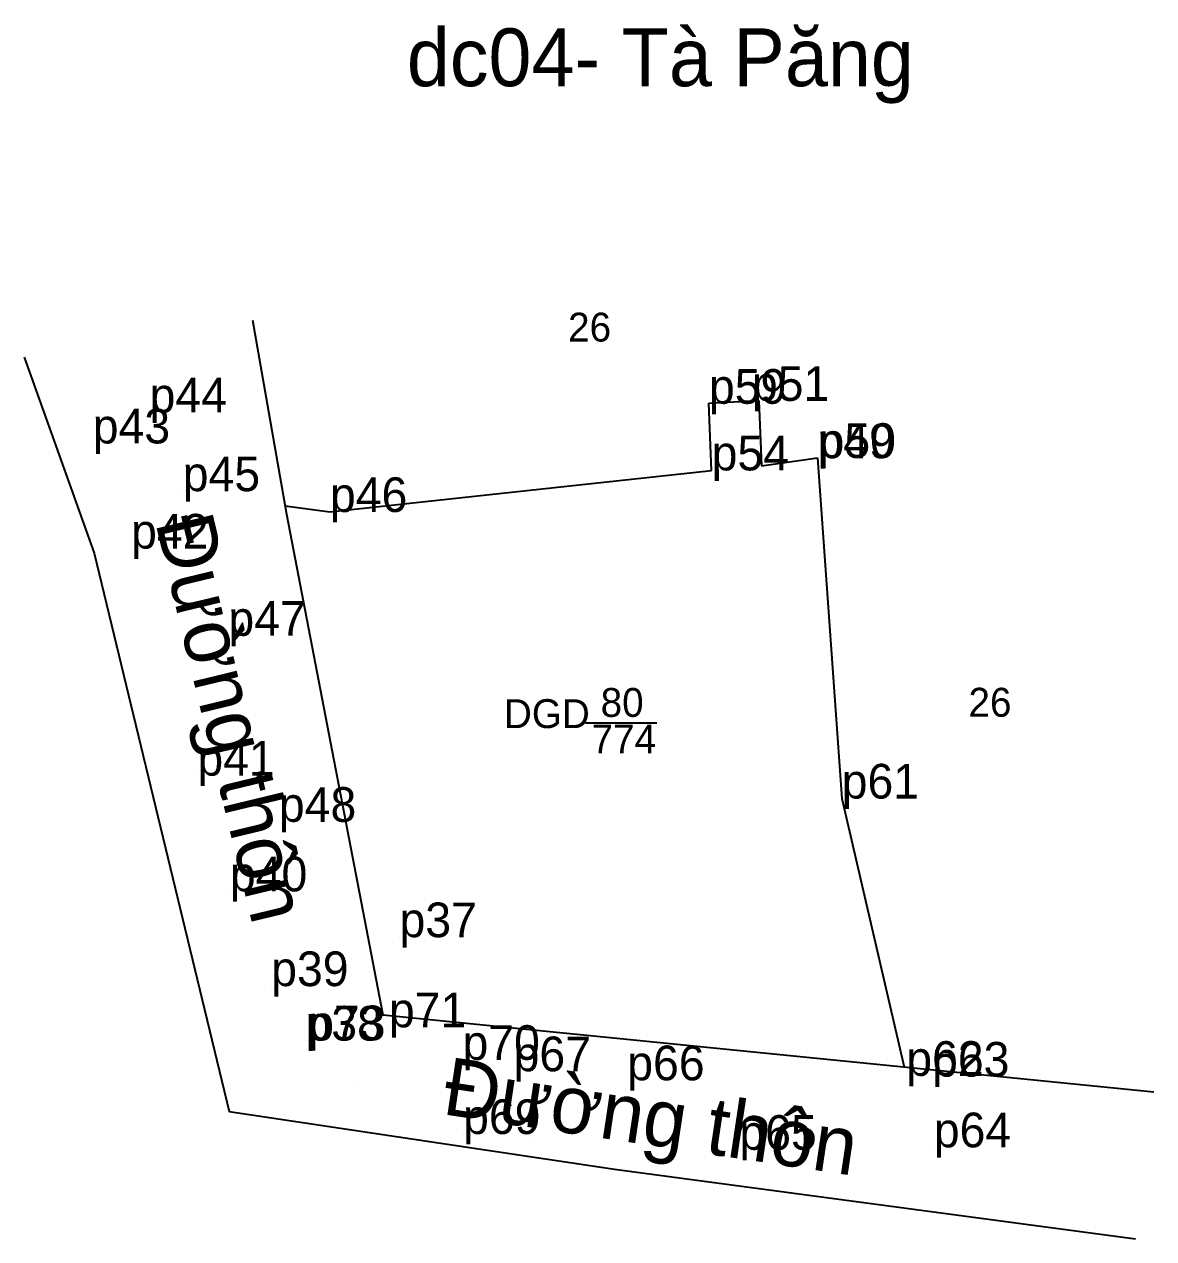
# Model space of a CAD drawing. Extents: x 528333 to 535626, y 1867647 to 1870182.
# Drawn here: x 528333.4 to 528392, y 1870119.4 to 1870182.5 of the extents above; entities that cross this region are included whole.
import ezdxf

# ---------------------------------------------------------------- set-up
doc = ezdxf.new("R2010")
doc.units = 0
for name, color, linetype in [('Level 10', 7, 'Continuous'), ('Level 12', 7, 'Continuous'), ('Level 36', 7, 'Continuous'), ('Level 7', 7, 'Continuous')]:
    doc.layers.add(name, color=color, linetype=linetype)

msp = doc.modelspace()

# ---------------------------------------------------------------- linework, layer by layer
at = {"layer": 'Level 10'}
for p, q in [((528368.9, 1870162.787), (528371.496, 1870162.914)), ((528371.496, 1870162.914), (528371.62, 1870159.531)), ((528369.04, 1870159.29), (528368.9, 1870162.787)), ((528374.533, 1870159.924), (528371.62, 1870159.518)), ((528362.486, 1870146.18), (528366.2, 1870146.18))]:
    msp.add_line(p, q, dxfattribs=at)
for points in [[(528391.983, 1870127.002), (528352, 1870131), (528347, 1870157), (528345.221, 1870167.082)], [(528333.367, 1870165.172), (528337, 1870155), (528344, 1870126), (528364, 1870123), (528391.046, 1870119.394)], [(528374.533, 1870159.924), (528375.792, 1870142.252), (528379.036, 1870128.296)]]:
    msp.add_lwpolyline(points, dxfattribs=at)
at = {"layer": 'Level 36'}
msp.add_lwpolyline([(528346.912, 1870157.458), (528349.23, 1870157.13), (528369.04, 1870159.29)], dxfattribs=at)
at = {"layer": 'Level 7'}
for p, q in [((528371.128, 1870162.896), (528371.128, 1870162.896)), ((528371.128, 1870162.896), (528371.128, 1870162.896)), ((528371.128, 1870162.896), (528371.128, 1870162.896)), ((528371.128, 1870162.896), (528371.128, 1870162.896)), ((528371.128, 1870162.896), (528371.128, 1870162.896)), ((528371.128, 1870162.896), (528371.128, 1870162.896)), ((528371.128, 1870162.896), (528371.128, 1870162.896)), ((528371.128, 1870162.896), (528371.128, 1870162.896)), ((528371.128, 1870162.896), (528371.128, 1870162.896)), ((528371.128, 1870162.896), (528371.128, 1870162.896)), ((528339.868, 1870162.302), (528339.868, 1870162.302)), ((528339.868, 1870162.302), (528339.868, 1870162.302)), ((528339.868, 1870162.302), (528339.868, 1870162.302)), ((528339.868, 1870162.302), (528339.868, 1870162.302)), ((528339.868, 1870162.302), (528339.868, 1870162.302)), ((528339.868, 1870162.302), (528339.868, 1870162.302)), ((528339.868, 1870162.302), (528339.868, 1870162.302)), ((528339.868, 1870162.302), (528339.868, 1870162.302)), ((528339.868, 1870162.302), (528339.868, 1870162.302)), ((528339.868, 1870162.302), (528339.868, 1870162.302)), ((528368.901, 1870162.751), (528368.901, 1870162.751)), ((528368.901, 1870162.751), (528368.901, 1870162.751)), ((528368.901, 1870162.751), (528368.901, 1870162.751)), ((528368.901, 1870162.751), (528368.901, 1870162.751)), ((528368.901, 1870162.751), (528368.901, 1870162.751)), ((528368.901, 1870162.751), (528368.901, 1870162.751)), ((528368.901, 1870162.751), (528368.901, 1870162.751)), ((528368.901, 1870162.751), (528368.901, 1870162.751)), ((528368.901, 1870162.751), (528368.901, 1870162.751)), ((528368.901, 1870162.751), (528368.901, 1870162.751)), ((528368.925, 1870162.712), (528368.925, 1870162.712)), ((528368.925, 1870162.712), (528368.925, 1870162.712)), ((528368.925, 1870162.712), (528368.925, 1870162.712)), ((528368.925, 1870162.712), (528368.925, 1870162.712)), ((528368.925, 1870162.712), (528368.925, 1870162.712)), ((528368.925, 1870162.712), (528368.925, 1870162.712)), ((528368.925, 1870162.712), (528368.925, 1870162.712)), ((528368.925, 1870162.712), (528368.925, 1870162.712)), ((528368.925, 1870162.712), (528368.925, 1870162.712)), ((528368.925, 1870162.712), (528368.925, 1870162.712)), ((528368.933, 1870162.741), (528368.933, 1870162.741)), ((528368.933, 1870162.741), (528368.933, 1870162.741)), ((528368.933, 1870162.741), (528368.933, 1870162.741)), ((528368.933, 1870162.741), (528368.933, 1870162.741)), ((528368.933, 1870162.741), (528368.933, 1870162.741)), ((528368.933, 1870162.741), (528368.933, 1870162.741)), ((528368.933, 1870162.741), (528368.933, 1870162.741)), ((528368.933, 1870162.741), (528368.933, 1870162.741)), ((528368.933, 1870162.741), (528368.933, 1870162.741)), ((528368.933, 1870162.741), (528368.933, 1870162.741)), ((528336.92, 1870160.687), (528336.92, 1870160.687)), ((528336.92, 1870160.687), (528336.92, 1870160.687)), ((528336.92, 1870160.687), (528336.92, 1870160.687)), ((528336.92, 1870160.687), (528336.92, 1870160.687)), ((528336.92, 1870160.687), (528336.92, 1870160.687)), ((528336.92, 1870160.687), (528336.92, 1870160.687)), ((528336.92, 1870160.687), (528336.92, 1870160.687)), ((528336.92, 1870160.687), (528336.92, 1870160.687)), ((528336.92, 1870160.687), (528336.92, 1870160.687)), ((528336.92, 1870160.687), (528336.92, 1870160.687)), ((528369.083, 1870160.291), (528369.083, 1870160.291)), ((528369.083, 1870160.291), (528369.083, 1870160.291)), ((528369.083, 1870160.291), (528369.083, 1870160.291)), ((528369.083, 1870160.291), (528369.083, 1870160.291)), ((528369.083, 1870160.291), (528369.083, 1870160.291)), ((528369.083, 1870160.291), (528369.083, 1870160.291)), ((528369.083, 1870160.291), (528369.083, 1870160.291)), ((528369.083, 1870160.291), (528369.083, 1870160.291)), ((528369.083, 1870160.291), (528369.083, 1870160.291)), ((528369.083, 1870160.291), (528369.083, 1870160.291)), ((528369.084, 1870160.291), (528369.084, 1870160.291)), ((528369.084, 1870160.291), (528369.084, 1870160.291)), ((528369.084, 1870160.291), (528369.084, 1870160.291)), ((528369.084, 1870160.291), (528369.084, 1870160.291)), ((528369.084, 1870160.291), (528369.084, 1870160.291)), ((528369.084, 1870160.291), (528369.084, 1870160.291)), ((528369.084, 1870160.291), (528369.084, 1870160.291)), ((528369.084, 1870160.291), (528369.084, 1870160.291)), ((528369.084, 1870160.291), (528369.084, 1870160.291)), ((528369.084, 1870160.291), (528369.084, 1870160.291)), ((528369.029, 1870160.249), (528369.029, 1870160.249)), ((528369.029, 1870160.249), (528369.029, 1870160.249)), ((528369.029, 1870160.249), (528369.029, 1870160.249)), ((528369.029, 1870160.249), (528369.029, 1870160.249)), ((528369.029, 1870160.249), (528369.029, 1870160.249)), ((528369.029, 1870160.249), (528369.029, 1870160.249)), ((528369.029, 1870160.249), (528369.029, 1870160.249)), ((528369.029, 1870160.249), (528369.029, 1870160.249)), ((528369.029, 1870160.249), (528369.029, 1870160.249)), ((528369.029, 1870160.249), (528369.029, 1870160.249)), ((528374.533, 1870159.924), (528374.533, 1870159.924)), ((528374.533, 1870159.924), (528374.533, 1870159.924)), ((528374.533, 1870159.924), (528374.533, 1870159.924)), ((528374.533, 1870159.924), (528374.533, 1870159.924)), ((528374.533, 1870159.924), (528374.533, 1870159.924)), ((528374.533, 1870159.924), (528374.533, 1870159.924)), ((528374.533, 1870159.924), (528374.533, 1870159.924)), ((528374.533, 1870159.924), (528374.533, 1870159.924)), ((528374.533, 1870159.924), (528374.533, 1870159.924)), ((528374.533, 1870159.924), (528374.533, 1870159.924)), ((528374.589, 1870159.935), (528374.589, 1870159.935)), ((528374.589, 1870159.935), (528374.589, 1870159.935)), ((528374.589, 1870159.935), (528374.589, 1870159.935)), ((528374.589, 1870159.935), (528374.589, 1870159.935)), ((528374.589, 1870159.935), (528374.589, 1870159.935)), ((528374.589, 1870159.935), (528374.589, 1870159.935)), ((528374.589, 1870159.935), (528374.589, 1870159.935)), ((528374.589, 1870159.935), (528374.589, 1870159.935)), ((528374.589, 1870159.935), (528374.589, 1870159.935)), ((528374.589, 1870159.935), (528374.589, 1870159.935)), ((528369.035, 1870159.291), (528369.035, 1870159.291)), ((528369.035, 1870159.291), (528369.035, 1870159.291)), ((528369.035, 1870159.291), (528369.035, 1870159.291)), ((528369.035, 1870159.291), (528369.035, 1870159.291)), ((528369.035, 1870159.291), (528369.035, 1870159.291)), ((528369.035, 1870159.291), (528369.035, 1870159.291)), ((528369.035, 1870159.291), (528369.035, 1870159.291)), ((528369.035, 1870159.291), (528369.035, 1870159.291)), ((528369.035, 1870159.291), (528369.035, 1870159.291)), ((528369.035, 1870159.291), (528369.035, 1870159.291)), ((528371.621, 1870159.524), (528371.621, 1870159.524)), ((528371.621, 1870159.524), (528371.621, 1870159.524)), ((528371.621, 1870159.524), (528371.621, 1870159.524)), ((528371.621, 1870159.524), (528371.621, 1870159.524)), ((528371.621, 1870159.524), (528371.621, 1870159.524)), ((528371.621, 1870159.524), (528371.621, 1870159.524)), ((528371.621, 1870159.524), (528371.621, 1870159.524)), ((528371.621, 1870159.524), (528371.621, 1870159.524)), ((528371.621, 1870159.524), (528371.621, 1870159.524)), ((528371.621, 1870159.524), (528371.621, 1870159.524)), ((528371.639, 1870159.451), (528371.639, 1870159.451)), ((528371.639, 1870159.451), (528371.639, 1870159.451)), ((528371.639, 1870159.451), (528371.639, 1870159.451)), ((528371.639, 1870159.451), (528371.639, 1870159.451)), ((528371.639, 1870159.451), (528371.639, 1870159.451)), ((528371.639, 1870159.451), (528371.639, 1870159.451)), ((528371.639, 1870159.451), (528371.639, 1870159.451)), ((528371.639, 1870159.451), (528371.639, 1870159.451)), ((528371.639, 1870159.451), (528371.639, 1870159.451)), ((528371.639, 1870159.451), (528371.639, 1870159.451)), ((528341.593, 1870158.213), (528341.593, 1870158.213)), ((528341.593, 1870158.213), (528341.593, 1870158.213)), ((528341.593, 1870158.213), (528341.593, 1870158.213)), ((528341.593, 1870158.213), (528341.593, 1870158.213)), ((528341.593, 1870158.213), (528341.593, 1870158.213)), ((528341.593, 1870158.213), (528341.593, 1870158.213)), ((528341.593, 1870158.213), (528341.593, 1870158.213)), ((528341.593, 1870158.213), (528341.593, 1870158.213)), ((528341.593, 1870158.213), (528341.593, 1870158.213)), ((528341.593, 1870158.213), (528341.593, 1870158.213)), ((528349.227, 1870157.131), (528349.227, 1870157.131)), ((528349.227, 1870157.131), (528349.227, 1870157.131)), ((528349.227, 1870157.131), (528349.227, 1870157.131)), ((528349.227, 1870157.131), (528349.227, 1870157.131)), ((528349.227, 1870157.131), (528349.227, 1870157.131)), ((528349.227, 1870157.131), (528349.227, 1870157.131)), ((528349.227, 1870157.131), (528349.227, 1870157.131)), ((528349.227, 1870157.131), (528349.227, 1870157.131)), ((528349.227, 1870157.131), (528349.227, 1870157.131)), ((528349.227, 1870157.131), (528349.227, 1870157.131)), ((528338.913, 1870155.234), (528338.913, 1870155.234)), ((528338.913, 1870155.234), (528338.913, 1870155.234)), ((528338.913, 1870155.234), (528338.913, 1870155.234)), ((528338.913, 1870155.234), (528338.913, 1870155.234)), ((528338.913, 1870155.234), (528338.913, 1870155.234)), ((528338.913, 1870155.234), (528338.913, 1870155.234)), ((528338.913, 1870155.234), (528338.913, 1870155.234)), ((528338.913, 1870155.234), (528338.913, 1870155.234)), ((528338.913, 1870155.234), (528338.913, 1870155.234)), ((528338.913, 1870155.234), (528338.913, 1870155.234)), ((528343.964, 1870150.699), (528343.964, 1870150.699)), ((528343.964, 1870150.699), (528343.964, 1870150.699)), ((528343.964, 1870150.699), (528343.964, 1870150.699)), ((528343.964, 1870150.699), (528343.964, 1870150.699)), ((528343.964, 1870150.699), (528343.964, 1870150.699)), ((528343.964, 1870150.699), (528343.964, 1870150.699)), ((528343.964, 1870150.699), (528343.964, 1870150.699)), ((528343.964, 1870150.699), (528343.964, 1870150.699)), ((528343.964, 1870150.699), (528343.964, 1870150.699)), ((528343.964, 1870150.699), (528343.964, 1870150.699)), ((528342.348, 1870143.438), (528342.348, 1870143.438)), ((528342.348, 1870143.438), (528342.348, 1870143.438)), ((528342.348, 1870143.438), (528342.348, 1870143.438)), ((528342.348, 1870143.438), (528342.348, 1870143.438)), ((528342.348, 1870143.438), (528342.348, 1870143.438)), ((528342.348, 1870143.438), (528342.348, 1870143.438)), ((528342.348, 1870143.438), (528342.348, 1870143.438)), ((528342.348, 1870143.438), (528342.348, 1870143.438)), ((528342.348, 1870143.438), (528342.348, 1870143.438)), ((528342.348, 1870143.438), (528342.348, 1870143.438)), ((528375.792, 1870142.252), (528375.792, 1870142.252)), ((528375.792, 1870142.252), (528375.792, 1870142.252)), ((528375.792, 1870142.252), (528375.792, 1870142.252)), ((528375.792, 1870142.252), (528375.792, 1870142.252)), ((528375.792, 1870142.252), (528375.792, 1870142.252)), ((528375.792, 1870142.252), (528375.792, 1870142.252)), ((528375.792, 1870142.252), (528375.792, 1870142.252)), ((528375.792, 1870142.252), (528375.792, 1870142.252)), ((528375.792, 1870142.252), (528375.792, 1870142.252)), ((528375.792, 1870142.252), (528375.792, 1870142.252)), ((528346.583, 1870141.044), (528346.583, 1870141.044)), ((528346.583, 1870141.044), (528346.583, 1870141.044)), ((528346.583, 1870141.044), (528346.583, 1870141.044)), ((528346.583, 1870141.044), (528346.583, 1870141.044)), ((528346.583, 1870141.044), (528346.583, 1870141.044)), ((528346.583, 1870141.044), (528346.583, 1870141.044)), ((528346.583, 1870141.044), (528346.583, 1870141.044)), ((528346.583, 1870141.044), (528346.583, 1870141.044)), ((528346.583, 1870141.044), (528346.583, 1870141.044)), ((528346.583, 1870141.044), (528346.583, 1870141.044)), ((528344.04, 1870137.432), (528344.04, 1870137.432)), ((528344.04, 1870137.432), (528344.04, 1870137.432)), ((528344.04, 1870137.432), (528344.04, 1870137.432)), ((528344.04, 1870137.432), (528344.04, 1870137.432)), ((528344.04, 1870137.432), (528344.04, 1870137.432)), ((528344.04, 1870137.432), (528344.04, 1870137.432)), ((528344.04, 1870137.432), (528344.04, 1870137.432)), ((528344.04, 1870137.432), (528344.04, 1870137.432)), ((528344.04, 1870137.432), (528344.04, 1870137.432)), ((528344.04, 1870137.432), (528344.04, 1870137.432)), ((528352.844, 1870135.054), (528352.844, 1870135.054)), ((528352.844, 1870135.054), (528352.844, 1870135.054)), ((528352.844, 1870135.054), (528352.844, 1870135.054)), ((528352.844, 1870135.054), (528352.844, 1870135.054)), ((528352.844, 1870135.054), (528352.844, 1870135.054)), ((528352.844, 1870135.054), (528352.844, 1870135.054)), ((528352.844, 1870135.054), (528352.844, 1870135.054)), ((528352.844, 1870135.054), (528352.844, 1870135.054)), ((528352.844, 1870135.054), (528352.844, 1870135.054)), ((528352.844, 1870135.054), (528352.844, 1870135.054)), ((528346.179, 1870132.507), (528346.179, 1870132.507)), ((528346.179, 1870132.507), (528346.179, 1870132.507)), ((528346.179, 1870132.507), (528346.179, 1870132.507)), ((528346.179, 1870132.507), (528346.179, 1870132.507)), ((528346.179, 1870132.507), (528346.179, 1870132.507)), ((528346.179, 1870132.507), (528346.179, 1870132.507)), ((528346.179, 1870132.507), (528346.179, 1870132.507)), ((528346.179, 1870132.507), (528346.179, 1870132.507)), ((528346.179, 1870132.507), (528346.179, 1870132.507)), ((528346.179, 1870132.507), (528346.179, 1870132.507)), ((528352.288, 1870130.367), (528352.288, 1870130.367)), ((528352.288, 1870130.367), (528352.288, 1870130.367)), ((528352.288, 1870130.367), (528352.288, 1870130.367)), ((528352.288, 1870130.367), (528352.288, 1870130.367)), ((528352.288, 1870130.367), (528352.288, 1870130.367)), ((528352.288, 1870130.367), (528352.288, 1870130.367)), ((528352.288, 1870130.367), (528352.288, 1870130.367)), ((528352.288, 1870130.367), (528352.288, 1870130.367)), ((528352.288, 1870130.367), (528352.288, 1870130.367)), ((528352.288, 1870130.367), (528352.288, 1870130.367)), ((528347.961, 1870129.685), (528347.961, 1870129.685)), ((528347.961, 1870129.685), (528347.961, 1870129.685)), ((528347.961, 1870129.685), (528347.961, 1870129.685)), ((528347.961, 1870129.685), (528347.961, 1870129.685)), ((528347.961, 1870129.685), (528347.961, 1870129.685)), ((528347.961, 1870129.685), (528347.961, 1870129.685)), ((528347.961, 1870129.685), (528347.961, 1870129.685)), ((528347.961, 1870129.685), (528347.961, 1870129.685)), ((528347.961, 1870129.685), (528347.961, 1870129.685)), ((528347.961, 1870129.685), (528347.961, 1870129.685)), ((528348.1, 1870129.705), (528348.1, 1870129.705)), ((528348.1, 1870129.705), (528348.1, 1870129.705)), ((528348.1, 1870129.705), (528348.1, 1870129.705)), ((528348.1, 1870129.705), (528348.1, 1870129.705)), ((528348.1, 1870129.705), (528348.1, 1870129.705)), ((528348.1, 1870129.705), (528348.1, 1870129.705)), ((528348.1, 1870129.705), (528348.1, 1870129.705)), ((528348.1, 1870129.705), (528348.1, 1870129.705)), ((528348.1, 1870129.705), (528348.1, 1870129.705)), ((528348.1, 1870129.705), (528348.1, 1870129.705)), ((528356.114, 1870128.684), (528356.114, 1870128.684)), ((528356.114, 1870128.684), (528356.114, 1870128.684)), ((528356.114, 1870128.684), (528356.114, 1870128.684)), ((528356.114, 1870128.684), (528356.114, 1870128.684)), ((528356.114, 1870128.684), (528356.114, 1870128.684)), ((528356.114, 1870128.684), (528356.114, 1870128.684)), ((528356.114, 1870128.684), (528356.114, 1870128.684)), ((528356.114, 1870128.684), (528356.114, 1870128.684)), ((528356.114, 1870128.684), (528356.114, 1870128.684)), ((528356.114, 1870128.684), (528356.114, 1870128.684)), ((528358.757, 1870128.094), (528358.757, 1870128.094)), ((528358.757, 1870128.094), (528358.757, 1870128.094)), ((528358.757, 1870128.094), (528358.757, 1870128.094)), ((528358.757, 1870128.094), (528358.757, 1870128.094)), ((528358.757, 1870128.094), (528358.757, 1870128.094)), ((528358.757, 1870128.094), (528358.757, 1870128.094)), ((528358.757, 1870128.094), (528358.757, 1870128.094)), ((528358.757, 1870128.094), (528358.757, 1870128.094)), ((528358.757, 1870128.094), (528358.757, 1870128.094)), ((528358.757, 1870128.094), (528358.757, 1870128.094)), ((528364.662, 1870127.625), (528364.662, 1870127.625)), ((528364.662, 1870127.625), (528364.662, 1870127.625)), ((528364.662, 1870127.625), (528364.662, 1870127.625)), ((528364.662, 1870127.625), (528364.662, 1870127.625)), ((528364.662, 1870127.625), (528364.662, 1870127.625)), ((528364.662, 1870127.625), (528364.662, 1870127.625)), ((528364.662, 1870127.625), (528364.662, 1870127.625)), ((528364.662, 1870127.625), (528364.662, 1870127.625)), ((528364.662, 1870127.625), (528364.662, 1870127.625)), ((528364.662, 1870127.625), (528364.662, 1870127.625)), ((528379.137, 1870127.852), (528379.137, 1870127.852)), ((528379.137, 1870127.852), (528379.137, 1870127.852)), ((528379.137, 1870127.852), (528379.137, 1870127.852)), ((528379.137, 1870127.852), (528379.137, 1870127.852)), ((528379.137, 1870127.852), (528379.137, 1870127.852)), ((528379.137, 1870127.852), (528379.137, 1870127.852)), ((528379.137, 1870127.852), (528379.137, 1870127.852)), ((528379.137, 1870127.852), (528379.137, 1870127.852)), ((528379.137, 1870127.852), (528379.137, 1870127.852)), ((528379.137, 1870127.852), (528379.137, 1870127.852)), ((528380.475, 1870127.813), (528380.475, 1870127.813)), ((528380.475, 1870127.813), (528380.475, 1870127.813)), ((528380.475, 1870127.813), (528380.475, 1870127.813)), ((528380.475, 1870127.813), (528380.475, 1870127.813)), ((528380.475, 1870127.813), (528380.475, 1870127.813)), ((528380.475, 1870127.813), (528380.475, 1870127.813)), ((528380.475, 1870127.813), (528380.475, 1870127.813)), ((528380.475, 1870127.813), (528380.475, 1870127.813)), ((528380.475, 1870127.813), (528380.475, 1870127.813)), ((528380.475, 1870127.813), (528380.475, 1870127.813)), ((528350.49, 1870127.332), (528350.49, 1870127.332)), ((528350.49, 1870127.332), (528350.49, 1870127.332)), ((528350.49, 1870127.332), (528350.49, 1870127.332)), ((528350.49, 1870127.332), (528350.49, 1870127.332)), ((528350.49, 1870127.332), (528350.49, 1870127.332)), ((528350.49, 1870127.332), (528350.49, 1870127.332)), ((528350.49, 1870127.332), (528350.49, 1870127.332)), ((528350.49, 1870127.332), (528350.49, 1870127.332)), ((528350.49, 1870127.332), (528350.49, 1870127.332)), ((528350.49, 1870127.332), (528350.49, 1870127.332)), ((528356.14, 1870124.829), (528356.14, 1870124.829)), ((528356.14, 1870124.829), (528356.14, 1870124.829)), ((528356.14, 1870124.829), (528356.14, 1870124.829)), ((528356.14, 1870124.829), (528356.14, 1870124.829)), ((528356.14, 1870124.829), (528356.14, 1870124.829)), ((528356.14, 1870124.829), (528356.14, 1870124.829)), ((528356.14, 1870124.829), (528356.14, 1870124.829)), ((528356.14, 1870124.829), (528356.14, 1870124.829)), ((528356.14, 1870124.829), (528356.14, 1870124.829)), ((528356.14, 1870124.829), (528356.14, 1870124.829)), ((528359.601, 1870124.43), (528359.601, 1870124.43)), ((528359.601, 1870124.43), (528359.601, 1870124.43)), ((528359.601, 1870124.43), (528359.601, 1870124.43)), ((528359.601, 1870124.43), (528359.601, 1870124.43)), ((528359.601, 1870124.43), (528359.601, 1870124.43)), ((528359.601, 1870124.43), (528359.601, 1870124.43)), ((528359.601, 1870124.43), (528359.601, 1870124.43)), ((528359.601, 1870124.43), (528359.601, 1870124.43)), ((528359.601, 1870124.43), (528359.601, 1870124.43)), ((528359.601, 1870124.43), (528359.601, 1870124.43)), ((528370.484, 1870124.006), (528370.484, 1870124.006)), ((528370.484, 1870124.006), (528370.484, 1870124.006)), ((528370.484, 1870124.006), (528370.484, 1870124.006)), ((528370.484, 1870124.006), (528370.484, 1870124.006)), ((528370.484, 1870124.006), (528370.484, 1870124.006)), ((528370.484, 1870124.006), (528370.484, 1870124.006)), ((528370.484, 1870124.006), (528370.484, 1870124.006)), ((528370.484, 1870124.006), (528370.484, 1870124.006)), ((528370.484, 1870124.006), (528370.484, 1870124.006)), ((528370.484, 1870124.006), (528370.484, 1870124.006)), ((528380.57, 1870124.135), (528380.57, 1870124.135)), ((528380.57, 1870124.135), (528380.57, 1870124.135)), ((528380.57, 1870124.135), (528380.57, 1870124.135)), ((528380.57, 1870124.135), (528380.57, 1870124.135)), ((528380.57, 1870124.135), (528380.57, 1870124.135)), ((528380.57, 1870124.135), (528380.57, 1870124.135)), ((528380.57, 1870124.135), (528380.57, 1870124.135)), ((528380.57, 1870124.135), (528380.57, 1870124.135)), ((528380.57, 1870124.135), (528380.57, 1870124.135)), ((528380.57, 1870124.135), (528380.57, 1870124.135))]:
    msp.add_line(p, q, dxfattribs=at)

# ---------------------------------------------------------------- texts
at = {"layer": 'Level 10'}
for s, height, p in [('dc04- Tà Păng', 3, (528353.22, 1870179.24)), ('26', 1.5, (528361.59, 1870165.98)), ('80', 1.5, (528363.28, 1870146.49)), ('26', 1.5, (528382.37, 1870146.5)), ('DGD', 1.5, (528358.26, 1870145.91)), ('774', 1.5, (528362.81, 1870144.59))]:
    msp.add_text(s, height=height, dxfattribs=at).set_placement(p)
for rotation, p in [(283.57043, (528340.16, 1870156.6)), (351.46923, (528355, 1870125.87))]:
    msp.add_text('Đường thôn', height=3, rotation=rotation, dxfattribs=at).set_placement(p)
at = {"layer": 'Level 12'}
for s, p in [('p51', (528371.13, 1870162.9)), ('p51', (528371.13, 1870162.9)), ('p51', (528371.13, 1870162.9)), ('p51', (528371.13, 1870162.9)), ('p51', (528371.13, 1870162.9)), ('p51', (528371.13, 1870162.9)), ('p51', (528371.13, 1870162.9)), ('p51', (528371.13, 1870162.9)), ('p51', (528371.13, 1870162.9)), ('p51', (528371.13, 1870162.9)), ('p44', (528339.87, 1870162.3)), ('p44', (528339.87, 1870162.3)), ('p44', (528339.87, 1870162.3)), ('p44', (528339.87, 1870162.3)), ('p44', (528339.87, 1870162.3)), ('p44', (528339.87, 1870162.3)), ('p44', (528339.87, 1870162.3)), ('p44', (528339.87, 1870162.3)), ('p44', (528339.87, 1870162.3)), ('p44', (528339.87, 1870162.3)), ('p59', (528368.9, 1870162.75)), ('p59', (528368.9, 1870162.75)), ('p59', (528368.9, 1870162.75)), ('p59', (528368.9, 1870162.75)), ('p59', (528368.9, 1870162.75)), ('p59', (528368.9, 1870162.75)), ('p59', (528368.9, 1870162.75)), ('p59', (528368.9, 1870162.75)), ('p59', (528368.9, 1870162.75)), ('p59', (528368.9, 1870162.75)), ('p58', (528368.93, 1870162.74)), ('p58', (528368.93, 1870162.74)), ('p58', (528368.93, 1870162.74)), ('p58', (528368.93, 1870162.74)), ('p58', (528368.93, 1870162.74)), ('p58', (528368.93, 1870162.74)), ('p58', (528368.93, 1870162.74)), ('p58', (528368.93, 1870162.74)), ('p58', (528368.93, 1870162.74)), ('p58', (528368.93, 1870162.74)), ('p60', (528368.93, 1870162.71)), ('p60', (528368.93, 1870162.71)), ('p60', (528368.93, 1870162.71)), ('p60', (528368.93, 1870162.71)), ('p60', (528368.93, 1870162.71)), ('p60', (528368.93, 1870162.71)), ('p60', (528368.93, 1870162.71)), ('p60', (528368.93, 1870162.71)), ('p60', (528368.93, 1870162.71)), ('p60', (528368.93, 1870162.71)), ('p43', (528336.92, 1870160.69)), ('p43', (528336.92, 1870160.69)), ('p43', (528336.92, 1870160.69)), ('p43', (528336.92, 1870160.69)), ('p43', (528336.92, 1870160.69)), ('p43', (528336.92, 1870160.69)), ('p43', (528336.92, 1870160.69)), ('p43', (528336.92, 1870160.69)), ('p43', (528336.92, 1870160.69)), ('p43', (528336.92, 1870160.69)), ('p57', (528369.03, 1870160.25)), ('p57', (528369.03, 1870160.25)), ('p57', (528369.03, 1870160.25)), ('p57', (528369.03, 1870160.25)), ('p57', (528369.03, 1870160.25)), ('p57', (528369.03, 1870160.25)), ('p57', (528369.03, 1870160.25)), ('p57', (528369.03, 1870160.25)), ('p57', (528369.03, 1870160.25)), ('p57', (528369.03, 1870160.25)), ('p56', (528369.08, 1870160.29)), ('p56', (528369.08, 1870160.29)), ('p56', (528369.08, 1870160.29)), ('p56', (528369.08, 1870160.29)), ('p56', (528369.08, 1870160.29)), ('p56', (528369.08, 1870160.29)), ('p56', (528369.08, 1870160.29)), ('p56', (528369.08, 1870160.29)), ('p56', (528369.08, 1870160.29)), ('p56', (528369.08, 1870160.29)), ('p55', (528369.08, 1870160.29)), ('p55', (528369.08, 1870160.29)), ('p55', (528369.08, 1870160.29)), ('p55', (528369.08, 1870160.29)), ('p55', (528369.08, 1870160.29)), ('p55', (528369.08, 1870160.29)), ('p55', (528369.08, 1870160.29)), ('p55', (528369.08, 1870160.29)), ('p55', (528369.08, 1870160.29)), ('p55', (528369.08, 1870160.29)), ('p49', (528374.53, 1870159.92)), ('p49', (528374.53, 1870159.92)), ('p49', (528374.53, 1870159.92)), ('p49', (528374.53, 1870159.92)), ('p49', (528374.53, 1870159.92)), ('p49', (528374.53, 1870159.92)), ('p49', (528374.53, 1870159.92)), ('p49', (528374.53, 1870159.92)), ('p49', (528374.53, 1870159.92)), ('p49', (528374.53, 1870159.92)), ('p50', (528374.59, 1870159.94)), ('p50', (528374.59, 1870159.94)), ('p50', (528374.59, 1870159.94)), ('p50', (528374.59, 1870159.94)), ('p50', (528374.59, 1870159.94)), ('p50', (528374.59, 1870159.94)), ('p50', (528374.59, 1870159.94)), ('p50', (528374.59, 1870159.94)), ('p50', (528374.59, 1870159.94)), ('p50', (528374.59, 1870159.94)), ('p54', (528369.04, 1870159.29)), ('p54', (528369.04, 1870159.29)), ('p54', (528369.04, 1870159.29)), ('p54', (528369.04, 1870159.29)), ('p54', (528369.04, 1870159.29)), ('p54', (528369.04, 1870159.29)), ('p54', (528369.04, 1870159.29)), ('p54', (528369.04, 1870159.29)), ('p54', (528369.04, 1870159.29)), ('p54', (528369.04, 1870159.29)), ('p52', (528371.62, 1870159.52)), ('p52', (528371.62, 1870159.52)), ('p52', (528371.62, 1870159.52)), ('p52', (528371.62, 1870159.52)), ('p52', (528371.62, 1870159.52)), ('p52', (528371.62, 1870159.52)), ('p52', (528371.62, 1870159.52)), ('p52', (528371.62, 1870159.52)), ('p52', (528371.62, 1870159.52)), ('p52', (528371.62, 1870159.52)), ('p53', (528371.64, 1870159.45)), ('p53', (528371.64, 1870159.45)), ('p53', (528371.64, 1870159.45)), ('p53', (528371.64, 1870159.45)), ('p53', (528371.64, 1870159.45)), ('p53', (528371.64, 1870159.45)), ('p53', (528371.64, 1870159.45)), ('p53', (528371.64, 1870159.45)), ('p53', (528371.64, 1870159.45)), ('p53', (528371.64, 1870159.45)), ('p45', (528341.59, 1870158.21)), ('p45', (528341.59, 1870158.21)), ('p45', (528341.59, 1870158.21)), ('p45', (528341.59, 1870158.21)), ('p45', (528341.59, 1870158.21)), ('p45', (528341.59, 1870158.21)), ('p45', (528341.59, 1870158.21)), ('p45', (528341.59, 1870158.21)), ('p45', (528341.59, 1870158.21)), ('p45', (528341.59, 1870158.21)), ('p46', (528349.23, 1870157.13)), ('p46', (528349.23, 1870157.13)), ('p46', (528349.23, 1870157.13)), ('p46', (528349.23, 1870157.13)), ('p46', (528349.23, 1870157.13)), ('p46', (528349.23, 1870157.13)), ('p46', (528349.23, 1870157.13)), ('p46', (528349.23, 1870157.13)), ('p46', (528349.23, 1870157.13)), ('p46', (528349.23, 1870157.13)), ('p42', (528338.91, 1870155.23)), ('p42', (528338.91, 1870155.23)), ('p42', (528338.91, 1870155.23)), ('p42', (528338.91, 1870155.23)), ('p42', (528338.91, 1870155.23)), ('p42', (528338.91, 1870155.23)), ('p42', (528338.91, 1870155.23)), ('p42', (528338.91, 1870155.23)), ('p42', (528338.91, 1870155.23)), ('p42', (528338.91, 1870155.23)), ('p47', (528343.96, 1870150.7)), ('p47', (528343.96, 1870150.7)), ('p47', (528343.96, 1870150.7)), ('p47', (528343.96, 1870150.7)), ('p47', (528343.96, 1870150.7)), ('p47', (528343.96, 1870150.7)), ('p47', (528343.96, 1870150.7)), ('p47', (528343.96, 1870150.7)), ('p47', (528343.96, 1870150.7)), ('p47', (528343.96, 1870150.7)), ('p41', (528342.35, 1870143.44)), ('p41', (528342.35, 1870143.44)), ('p41', (528342.35, 1870143.44)), ('p41', (528342.35, 1870143.44)), ('p41', (528342.35, 1870143.44)), ('p41', (528342.35, 1870143.44)), ('p41', (528342.35, 1870143.44)), ('p41', (528342.35, 1870143.44)), ('p41', (528342.35, 1870143.44)), ('p41', (528342.35, 1870143.44)), ('p61', (528375.79, 1870142.25)), ('p61', (528375.79, 1870142.25)), ('p61', (528375.79, 1870142.25)), ('p61', (528375.79, 1870142.25)), ('p61', (528375.79, 1870142.25)), ('p61', (528375.79, 1870142.25)), ('p61', (528375.79, 1870142.25)), ('p61', (528375.79, 1870142.25)), ('p61', (528375.79, 1870142.25)), ('p61', (528375.79, 1870142.25)), ('p48', (528346.58, 1870141.04)), ('p48', (528346.58, 1870141.04)), ('p48', (528346.58, 1870141.04)), ('p48', (528346.58, 1870141.04)), ('p48', (528346.58, 1870141.04)), ('p48', (528346.58, 1870141.04)), ('p48', (528346.58, 1870141.04)), ('p48', (528346.58, 1870141.04)), ('p48', (528346.58, 1870141.04)), ('p48', (528346.58, 1870141.04)), ('p40', (528344.04, 1870137.43)), ('p40', (528344.04, 1870137.43)), ('p40', (528344.04, 1870137.43)), ('p40', (528344.04, 1870137.43)), ('p40', (528344.04, 1870137.43)), ('p40', (528344.04, 1870137.43)), ('p40', (528344.04, 1870137.43)), ('p40', (528344.04, 1870137.43)), ('p40', (528344.04, 1870137.43)), ('p40', (528344.04, 1870137.43)), ('p37', (528352.84, 1870135.05)), ('p37', (528352.84, 1870135.05)), ('p37', (528352.84, 1870135.05)), ('p37', (528352.84, 1870135.05)), ('p37', (528352.84, 1870135.05)), ('p37', (528352.84, 1870135.05)), ('p37', (528352.84, 1870135.05)), ('p37', (528352.84, 1870135.05)), ('p37', (528352.84, 1870135.05)), ('p37', (528352.84, 1870135.05)), ('p39', (528346.18, 1870132.51)), ('p39', (528346.18, 1870132.51)), ('p39', (528346.18, 1870132.51)), ('p39', (528346.18, 1870132.51)), ('p39', (528346.18, 1870132.51)), ('p39', (528346.18, 1870132.51)), ('p39', (528346.18, 1870132.51)), ('p39', (528346.18, 1870132.51)), ('p39', (528346.18, 1870132.51)), ('p39', (528346.18, 1870132.51)), ('p71', (528352.29, 1870130.37)), ('p71', (528352.29, 1870130.37)), ('p71', (528352.29, 1870130.37)), ('p71', (528352.29, 1870130.37)), ('p71', (528352.29, 1870130.37)), ('p71', (528352.29, 1870130.37)), ('p71', (528352.29, 1870130.37)), ('p71', (528352.29, 1870130.37)), ('p71', (528352.29, 1870130.37)), ('p71', (528352.29, 1870130.37)), ('p38', (528347.96, 1870129.68)), ('p38', (528347.96, 1870129.68)), ('p38', (528347.96, 1870129.68)), ('p38', (528347.96, 1870129.68)), ('p38', (528347.96, 1870129.68)), ('p38', (528347.96, 1870129.68)), ('p38', (528347.96, 1870129.68)), ('p38', (528347.96, 1870129.68)), ('p38', (528347.96, 1870129.68)), ('p38', (528347.96, 1870129.68)), ('p73', (528348.1, 1870129.7)), ('p73', (528348.1, 1870129.7)), ('p73', (528348.1, 1870129.7)), ('p73', (528348.1, 1870129.7)), ('p73', (528348.1, 1870129.7)), ('p73', (528348.1, 1870129.7)), ('p73', (528348.1, 1870129.7)), ('p73', (528348.1, 1870129.7)), ('p73', (528348.1, 1870129.7)), ('p73', (528348.1, 1870129.7)), ('p70', (528356.11, 1870128.68)), ('p70', (528356.11, 1870128.68)), ('p70', (528356.11, 1870128.68)), ('p70', (528356.11, 1870128.68)), ('p70', (528356.11, 1870128.68)), ('p70', (528356.11, 1870128.68)), ('p70', (528356.11, 1870128.68)), ('p70', (528356.11, 1870128.68)), ('p70', (528356.11, 1870128.68)), ('p70', (528356.11, 1870128.68)), ('p67', (528358.76, 1870128.09)), ('p67', (528358.76, 1870128.09)), ('p67', (528358.76, 1870128.09)), ('p67', (528358.76, 1870128.09)), ('p67', (528358.76, 1870128.09)), ('p67', (528358.76, 1870128.09)), ('p67', (528358.76, 1870128.09)), ('p67', (528358.76, 1870128.09)), ('p67', (528358.76, 1870128.09)), ('p67', (528358.76, 1870128.09)), ('p66', (528364.66, 1870127.62)), ('p66', (528364.66, 1870127.62)), ('p66', (528364.66, 1870127.62)), ('p66', (528364.66, 1870127.62)), ('p66', (528364.66, 1870127.62)), ('p66', (528364.66, 1870127.62)), ('p66', (528364.66, 1870127.62)), ('p66', (528364.66, 1870127.62)), ('p66', (528364.66, 1870127.62)), ('p66', (528364.66, 1870127.62)), ('p62', (528379.14, 1870127.85)), ('p62', (528379.14, 1870127.85)), ('p62', (528379.14, 1870127.85)), ('p62', (528379.14, 1870127.85)), ('p62', (528379.14, 1870127.85)), ('p62', (528379.14, 1870127.85)), ('p62', (528379.14, 1870127.85)), ('p62', (528379.14, 1870127.85)), ('p62', (528379.14, 1870127.85)), ('p62', (528379.14, 1870127.85)), ('p63', (528380.48, 1870127.81)), ('p63', (528380.48, 1870127.81)), ('p63', (528380.48, 1870127.81)), ('p63', (528380.48, 1870127.81)), ('p63', (528380.48, 1870127.81)), ('p63', (528380.48, 1870127.81)), ('p63', (528380.48, 1870127.81)), ('p63', (528380.48, 1870127.81)), ('p63', (528380.48, 1870127.81)), ('p63', (528380.48, 1870127.81)), ('p72', (528350.49, 1870127.33)), ('p72', (528350.49, 1870127.33)), ('p72', (528350.49, 1870127.33)), ('p72', (528350.49, 1870127.33)), ('p72', (528350.49, 1870127.33)), ('p72', (528350.49, 1870127.33)), ('p72', (528350.49, 1870127.33)), ('p72', (528350.49, 1870127.33)), ('p72', (528350.49, 1870127.33)), ('p72', (528350.49, 1870127.33)), ('p69', (528356.14, 1870124.83)), ('p69', (528356.14, 1870124.83)), ('p69', (528356.14, 1870124.83)), ('p69', (528356.14, 1870124.83)), ('p69', (528356.14, 1870124.83)), ('p69', (528356.14, 1870124.83)), ('p69', (528356.14, 1870124.83)), ('p69', (528356.14, 1870124.83)), ('p69', (528356.14, 1870124.83)), ('p69', (528356.14, 1870124.83)), ('p68', (528359.6, 1870124.43)), ('p68', (528359.6, 1870124.43)), ('p68', (528359.6, 1870124.43)), ('p68', (528359.6, 1870124.43)), ('p68', (528359.6, 1870124.43)), ('p68', (528359.6, 1870124.43)), ('p68', (528359.6, 1870124.43)), ('p68', (528359.6, 1870124.43)), ('p68', (528359.6, 1870124.43)), ('p68', (528359.6, 1870124.43)), ('p65', (528370.48, 1870124.01)), ('p65', (528370.48, 1870124.01)), ('p65', (528370.48, 1870124.01)), ('p65', (528370.48, 1870124.01)), ('p65', (528370.48, 1870124.01)), ('p65', (528370.48, 1870124.01)), ('p65', (528370.48, 1870124.01)), ('p65', (528370.48, 1870124.01)), ('p65', (528370.48, 1870124.01)), ('p65', (528370.48, 1870124.01)), ('p64', (528380.57, 1870124.14)), ('p64', (528380.57, 1870124.14)), ('p64', (528380.57, 1870124.14)), ('p64', (528380.57, 1870124.14)), ('p64', (528380.57, 1870124.14)), ('p64', (528380.57, 1870124.14)), ('p64', (528380.57, 1870124.14)), ('p64', (528380.57, 1870124.14)), ('p64', (528380.57, 1870124.14)), ('p64', (528380.57, 1870124.14))]:
    msp.add_text(s, height=1.8, dxfattribs=at).set_placement(p)

doc.saveas('drawing.dxf')
